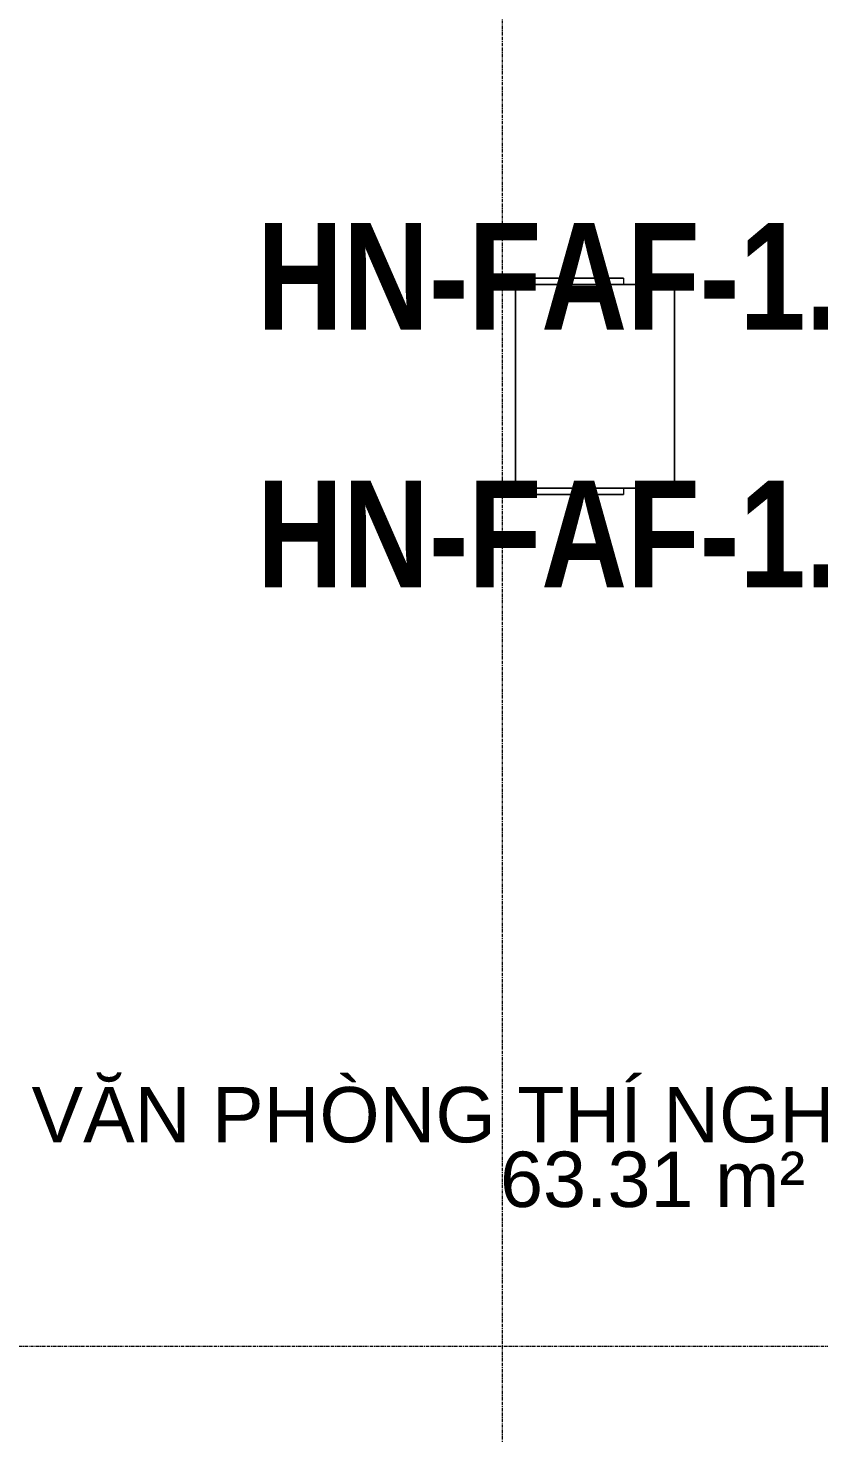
# Model space of a CAD drawing. Header units: millimetres. Extents: x -22227 to 20164, y 15335 to 61747.
# Drawn here: x 9008 to 12164, y 51092 to 56696 of the extents above; entities that cross this region are included whole.
import ezdxf

# ---------------------------------------------------------------- set-up
doc = ezdxf.new("R2010")
doc.units = ezdxf.units.MM
doc.linetypes.add('Grid Line', pattern=[22.225, 12.7, -3.175, 3.175, -3.175])
for name, color, linetype, lineweight in [('A-AREA-IDEN', 7, 'Continuous', 9), ('G-ANNO-TEXT', 7, 'Continuous', 9), ('M-EQPM', 7, 'Continuous', 5), ('S-GRID', 7, 'Continuous', 9)]:
    doc.layers.add(name, color=color, linetype=linetype, lineweight=lineweight)
doc.styles.add('Arial_3', font='arial.ttf', dxfattribs={"height": 221})
doc.styles.add('Arial_B', font='arialbd.ttf', dxfattribs={"width": 0.8, "height": 425})

# ---------------------------------------------------------------- blocks, each defined once
blk = doc.blocks.new('AHU Filter - Panel - Angle - For 3 Square Feet of Coil-2285276-MẶT BẰNG BỐ TRÍ THIẾT BỊ')
at = {"layer": 'M-EQPM'}
for p, q in [((406.4, 635), (-406.4, 635)), ((-406.4, 635), (-406.4, 0)), ((-406.4, 0), (-406.4, 635)), ((-406.4, 635), (406.4, 635)), ((-406.4, 635), (406.4, 635)), ((-406.4, 635), (-406.4, 0)), ((406.4, 635), (-406.4, 635)), ((-406.4, 635), (-406.4, 0)), ((-406.4, 0), (-406.4, 635)), ((-406.4, 635), (406.4, 635)), ((-406.4, 635), (406.4, 635)), ((-406.4, 635), (-406.4, 0)), ((406.4, 0), (406.4, 635)), ((406.4, 635), (406.4, 0)), ((406.4, 635), (406.4, 0)), ((406.4, 0), (406.4, 635)), ((406.4, 635), (406.4, 0)), ((406.4, 635), (406.4, 0)), ((-431.8, 25.4), (-431.8, 431.8)), ((-431.8, 431.8), (-431.8, 25.4)), ((-431.8, 431.8), (-406.4, 431.8)), ((-431.8, 431.8), (-406.4, 431.8)), ((-431.8, 431.8), (-431.8, 25.4)), ((-431.8, 431.8), (-406.4, 431.8)), ((-431.8, 25.4), (-431.8, 431.8)), ((-431.8, 431.8), (-431.8, 25.4)), ((-431.8, 431.8), (-406.4, 431.8)), ((-431.8, 431.8), (-406.4, 431.8)), ((-431.8, 431.8), (-431.8, 25.4)), ((-431.8, 431.8), (-406.4, 431.8)), ((-406.4, 25.4), (-406.4, 431.8)), ((-406.4, 431.8), (-406.4, 25.4)), ((-406.4, 25.4), (-406.4, 431.8)), ((-406.4, 431.8), (-406.4, 25.4)), ((406.4, 25.4), (406.4, 431.8)), ((406.4, 431.8), (406.4, 25.4)), ((406.4, 431.8), (431.8, 431.8)), ((406.4, 431.8), (431.8, 431.8)), ((406.4, 431.8), (431.8, 431.8)), ((406.4, 25.4), (406.4, 431.8)), ((406.4, 431.8), (406.4, 25.4)), ((406.4, 431.8), (431.8, 431.8)), ((406.4, 431.8), (431.8, 431.8)), ((406.4, 431.8), (431.8, 431.8)), ((431.8, 25.4), (431.8, 431.8)), ((431.8, 431.8), (431.8, 25.4)), ((431.8, 431.8), (431.8, 25.4)), ((431.8, 25.4), (431.8, 431.8)), ((431.8, 431.8), (431.8, 25.4)), ((431.8, 431.8), (431.8, 25.4)), ((-406.4, 25.4), (-431.8, 25.4)), ((-431.8, 25.4), (-406.4, 25.4)), ((-431.8, 25.4), (-406.4, 25.4)), ((-406.4, 25.4), (-431.8, 25.4)), ((-431.8, 25.4), (-406.4, 25.4)), ((-431.8, 25.4), (-406.4, 25.4)), ((431.8, 25.4), (406.4, 25.4)), ((406.4, 25.4), (431.8, 25.4)), ((406.4, 25.4), (431.8, 25.4)), ((431.8, 25.4), (406.4, 25.4)), ((406.4, 25.4), (431.8, 25.4)), ((406.4, 25.4), (431.8, 25.4)), ((-406.4, 0), (406.4, 0)), ((406.4, 0), (-406.4, 0)), ((-406.4, 0), (406.4, 0)), ((-406.4, 0), (406.4, 0)), ((406.4, 0), (-406.4, 0)), ((-406.4, 0), (406.4, 0))]:
    blk.add_line(p, q, dxfattribs=at)
blk = doc.blocks.new('AK-SGS-M3-Hrvt_rvt-1-MẶT BẰNG BỐ TRÍ THIẾT BỊ')
at = {"layer": 'M-EQPM', "lineweight": 9, "rotation": 270.0000000000001}
blk.add_blockref('AHU Filter - Panel - Angle - For 3 Square Feet of Coil-2285276-MẶT BẰNG BỐ TRÍ THIẾT BỊ', (10953.2, 55267.2), dxfattribs=at)

msp = doc.modelspace()

# ---------------------------------------------------------------- linework, layer by layer
at = {"layer": 'S-GRID', "linetype": 'Grid Line'}
for p, q in [((10901.4, 15797.7), (10901.4, 59870.5)), ((20164.4, 51436.9), (-21036.6, 51436.9))]:
    msp.add_line(p, q, dxfattribs=at)

# ---------------------------------------------------------------- block references
at = {"lineweight": 5}
msp.add_blockref('AK-SGS-M3-Hrvt_rvt-1-MẶT BẰNG BỐ TRÍ THIẾT BỊ', (0, 0), dxfattribs=at)

# ---------------------------------------------------------------- texts
at = {"layer": 'A-AREA-IDEN', "char_height": 221, "line_spacing_factor": 0.936439, "style": 'Arial_3'}
for s, insert, width, attachment_point in [('\\pxqc,t9.76923,19.53846,29.30769,39.07692,48.84615,58.61538,68.38462,78.15385,87.92308,97.69231,107.46154,117.23077,127,136.76923,146.53846,156.30769,166.07692,175.84615,185.61538,195.38462,205.15385,214.92308,224.69231,234.46154,244.23077,254,263.76923,273.53846,283.30769,293.07692,302.84615,312.61538;{VĂN PHÒNG THÍ NGHIỆM VI SINH}', (11499.9, 52202.1), 4858.6, 8), ('\\pxqc,t9.76923,19.53846,29.30769,39.07692,48.84615,58.61538,68.38462,78.15385,87.92308,97.69231,107.46154,117.23077,127,136.76923,146.53846,156.30769,166.07692,175.84615,185.61538,195.38462,205.15385,214.92308,224.69231,234.46154,244.23077,254,263.76923,273.53846,283.30769,293.07692,302.84615,312.61538;{63.31 m²}', (11500.7, 52102), 1213.8, 5)]:
    msp.add_mtext(s, dxfattribs=dict(at, insert=insert, width=width, attachment_point=attachment_point))
at = {"layer": 'G-ANNO-TEXT', "color": 1, "true_color": 0xff0000, "char_height": 425, "attachment_point": 1, "line_spacing_factor": 0.936439, "style": 'Arial_B'}
for s, insert, width in [('\\pxt4.064,8.128,12.192,16.256,20.32,24.384,28.448,32.512,36.576,40.64,44.704,48.768,52.832,56.896,60.96,65.024,69.088,73.152,77.216,81.28,85.344,89.408,93.472,97.536,101.6,105.664,109.728,113.792,117.856,121.92,125.984,130.048;{HN-FAF-1.02}', (9921.7, 55917.9), 3058.64), ('\\pxt4.064,8.128,12.192,16.256,20.32,24.384,28.448,32.512,36.576,40.64,44.704,48.768,52.832,56.896,60.96,65.024,69.088,73.152,77.216,81.28,85.344,89.408,93.472,97.536,101.6,105.664,109.728,113.792,117.856,121.92,125.984,130.048;{HN-FAF-1.01}', (9921.7, 54890.4), 2870.824)]:
    msp.add_mtext(s, dxfattribs=dict(at, insert=insert, width=width))

doc.saveas('drawing.dxf')
